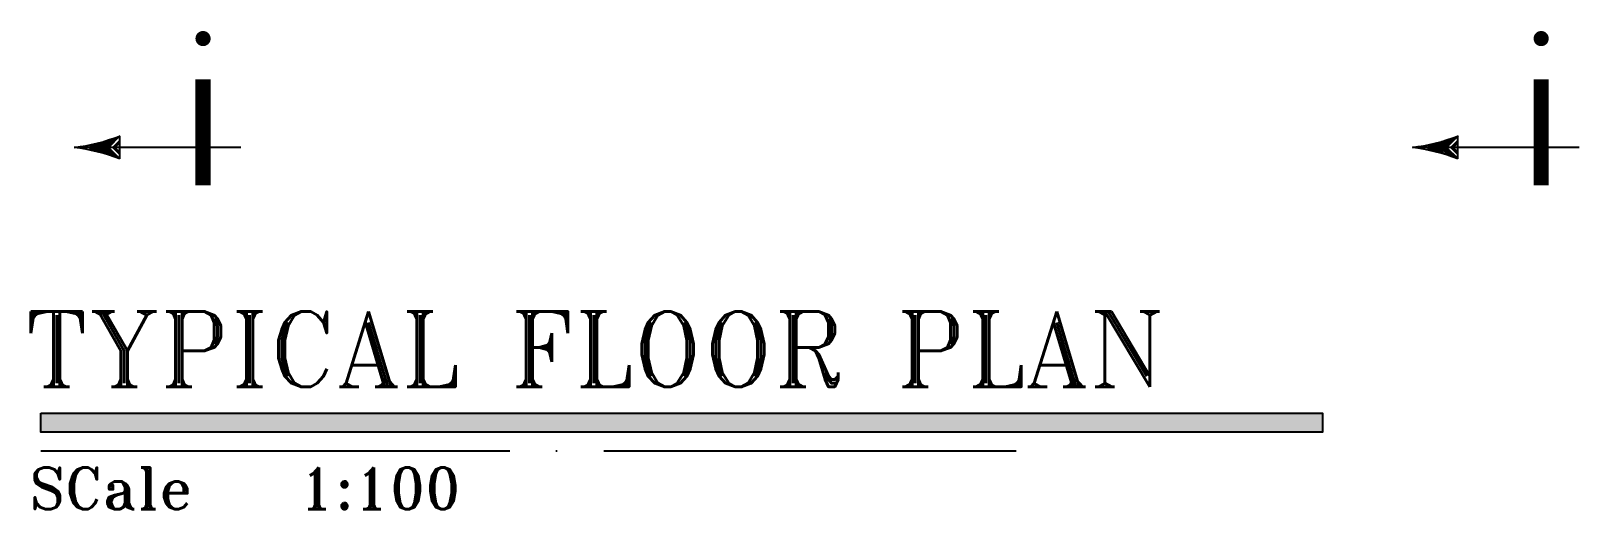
# Model space of a CAD drawing. Header units: millimetres. Extents: x 0 to 12169, y 6 to 10142.
# Drawn here: x 5084 to 5910, y 7279 to 7534 of the extents above; entities that cross this region are included whole.
import ezdxf

# ---------------------------------------------------------------- set-up
doc = ezdxf.new("R2010")
doc.units = ezdxf.units.MM
doc.header["$LTSCALE"] = 50
doc.header["$MEASUREMENT"] = 0
doc.linetypes.add('AXIS', pattern=[6, 5, -0.5, 0, -0.5])
for name, color, linetype in [('1', 8, 'AXIS'), ('ETC', 2, 'Continuous'), ('HACH', 140, 'Continuous'), ('TXT', 2, 'Continuous'), ('TXT-1', 2, 'Continuous')]:
    doc.layers.add(name, color=color, linetype=linetype)
doc.styles.add('ROMANT', font='romant', dxfattribs={"height": 20})

# ---------------------------------------------------------------- blocks, each defined once
blk = doc.blocks.new('*X9')
at = {"color": 0}
for p, q in [((-30826.687, -13257.658), (-30826.653, -13257.624)), ((-30826.682, -13257.639), (-30826.653, -13257.61)), ((-30826.678, -13257.62), (-30826.653, -13257.595)), ((-30826.674, -13257.601), (-30826.653, -13257.581)), ((-30826.729, -13257.784), (-30826.653, -13257.709)), ((-30826.72, -13257.761), (-30826.653, -13257.694)), ((-30826.712, -13257.739), (-30826.653, -13257.68)), ((-30826.705, -13257.718), (-30826.653, -13257.666)), ((-30826.699, -13257.697), (-30826.653, -13257.652)), ((-30826.693, -13257.677), (-30826.653, -13257.638)), ((-30826.699, -13257.783), (-30826.653, -13257.737)), ((-30826.685, -13257.783), (-30826.653, -13257.751))]:
    blk.add_line(p, q, dxfattribs=at)
blk = doc.blocks.new('SECL')
at = {"layer": 'ETC'}
blk.add_line((-44.43, -42.41), (-44.43, -30.29), dxfattribs=at)
at = {"layer": 'ETC', "color": 6}
blk.add_line((20.19, -36.35), (-68.66, -36.35), dxfattribs=at)
at = {"layer": 'ETC', "const_width": 4.04}
blk.add_lwpolyline([(0, 19.61, 1), (0, 23.65, 1)], format="xyb", close=True, dxfattribs=at)
at = {"layer": 'ETC', "const_width": 8.08}
blk.add_lwpolyline([(0, 0), (0, -56.54)], dxfattribs=at)
at = {"layer": 'ETC'}
for centre, start, end in [((-80.57, 62.78), 276.85034, 291.22215), ((-80.57, -135.48), 68.77785, 83.14966)]:
    blk.add_arc(centre, 99.84, start, end, dxfattribs=at)
at = {"layer": 'ETC', "yscale": 80.77655129844682, "zscale": 80.77655129844682, "rotation": 89.99999999999727}
for p, xscale in [((-1070962.39, -2490107.1), -80.77655129844682), ((-1070962.39, 2490034.4), 80.77655129844682)]:
    blk.add_blockref('*X9', p, dxfattribs=dict(at, xscale=xscale))

msp = doc.modelspace()

# ---------------------------------------------------------------- hatches: boundary and pattern name
at = {"layer": 'HACH'}
msp.add_hatch(color=256, dxfattribs=at).paths.add_polyline_path([(5089.58707, 7330.28178), (5772.96112, 7330.28178), (5772.96112, 7320.28178), (5089.58707, 7320.28178)])

# ---------------------------------------------------------------- linework, layer by layer
at = {"layer": '1'}
msp.add_line((5089.58707, 7310.28178), (5609.56134, 7310.28178), dxfattribs=at)
at = {"layer": 'HACH'}
msp.add_lwpolyline([(5089.58707, 7330.28178), (5772.96112, 7330.28178), (5772.96112, 7320.28178), (5089.58707, 7320.28178)], close=True, dxfattribs=at)

# ---------------------------------------------------------------- block references
at = {"layer": 'ETC'}
for p in [(5176.07254, 7508.18283), (5889.46386, 7508.18283)]:
    msp.add_blockref('SECL', p, dxfattribs=at)

# ---------------------------------------------------------------- texts
at = {"layer": 'TXT', "style": 'ROMANT'}
msp.add_text('TYPICAL FLOOR PLAN', height=40, dxfattribs=at).set_placement((5080.8942, 7344.40873))
at = {"layer": 'TXT-1', "color": 125, "linetype": 'Continuous', "style": 'ROMANT'}
msp.add_text('SCale   1:100', height=22.05, dxfattribs=at).set_placement((5083.57366, 7279.3091))

doc.saveas('drawing.dxf')
